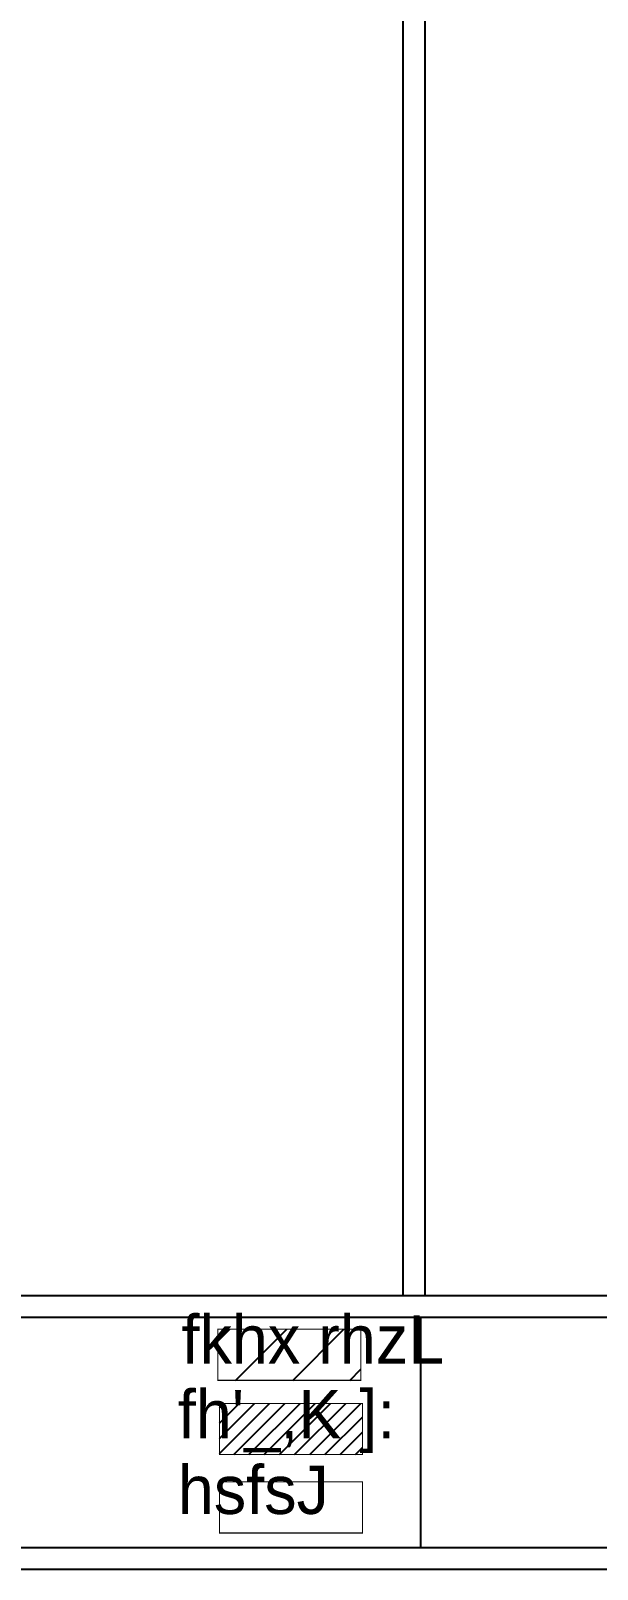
# Model space of a CAD drawing. Header units: inches. Extents: x -6295 to -6162, y 1115 to 1190.
# Drawn here: x -6278.35 to -6273.09, y 1161.74 to 1176.04 of the extents above; entities that cross this region are included whole.
import ezdxf

# ---------------------------------------------------------------- set-up
doc = ezdxf.new("R2010")
doc.units = ezdxf.units.IN
doc.header["$MEASUREMENT"] = 0
for name, color, linetype in [('BOUNDARIES', 7, 'CONTINUOUS'), ('HATCH-2', 252, 'CONTINUOUS'), ('PARTITIONS', 31, 'CONTINUOUS'), ('TEXT', 4, 'CONTINUOUS')]:
    doc.layers.add(name, color=color, linetype=linetype)
doc.styles.add('ARAB2', font='NASEK.SHX', dxfattribs={"height": 45})

msp = doc.modelspace()

# ---------------------------------------------------------------- hatches: boundary and pattern name
at = {"layer": 'HATCH-2'}
h = msp.add_hatch(dxfattribs=at)
h.set_pattern_fill('ANSI31', color=256, scale=3, style=0)
h.set_pattern_definition([(45, (-6335.76278, 1303.05665), (-0.265165, 0.265165), [])])
h.paths.add_polyline_path([(-6276.615, 1163.497), (-6275.285, 1163.497), (-6275.285, 1163.972), (-6276.615, 1163.972)])
h = msp.add_hatch(dxfattribs=at)
h.set_pattern_fill('ANSI31', color=256, scale=0.8, style=0)
h.set_pattern_definition([(45, (-6330.71592, 1299.19403), (-0.07071068, 0.07071068), [])])
h.paths.add_polyline_path([(-6275.27, 1163.282), (-6276.599, 1163.282), (-6276.599, 1162.807), (-6275.27, 1162.807)])

# ---------------------------------------------------------------- linework, layer by layer
at = {"layer": 'BOUNDARIES', "color": 2, "linetype": 'ByBlock'}
for p, q in [((-6274.891, 1164.287), (-6274.891, 1189.538)), ((-6274.688, 1164.287), (-6274.688, 1189.538)), ((-6295.098, 1164.287), (-6237.006, 1164.287)), ((-6286.199, 1164.083), (-6267.145, 1164.083)), ((-6274.732, 1164.083), (-6274.732, 1161.945)), ((-6290.924, 1161.945), (-6267.145, 1161.945)), ((-6295.302, 1161.742), (-6236.802, 1161.742))]:
    msp.add_line(p, q, dxfattribs=at)
at = {"layer": 'PARTITIONS', "const_width": 0.01}
for points in [[(-6276.615, 1163.972), (-6276.615, 1163.497), (-6275.285, 1163.497), (-6275.285, 1163.972)], [(-6276.599, 1163.282), (-6276.599, 1162.807), (-6275.27, 1162.807), (-6275.27, 1163.282)], [(-6276.599, 1162.553), (-6276.599, 1162.078), (-6275.27, 1162.078), (-6275.27, 1162.553)]]:
    msp.add_lwpolyline(points, close=True, dxfattribs=at)

# ---------------------------------------------------------------- texts
at = {"layer": 'TEXT', "style": 'ARAB2'}
for s, p in [('fkhx rhzL', (-6276.952, 1163.653)), ("fh'_,K ]:", (-6276.986, 1162.957)), ('hsfsJ', (-6276.986, 1162.255))]:
    msp.add_text(s, height=0.45, dxfattribs=at).set_placement(p)

doc.saveas('drawing.dxf')
